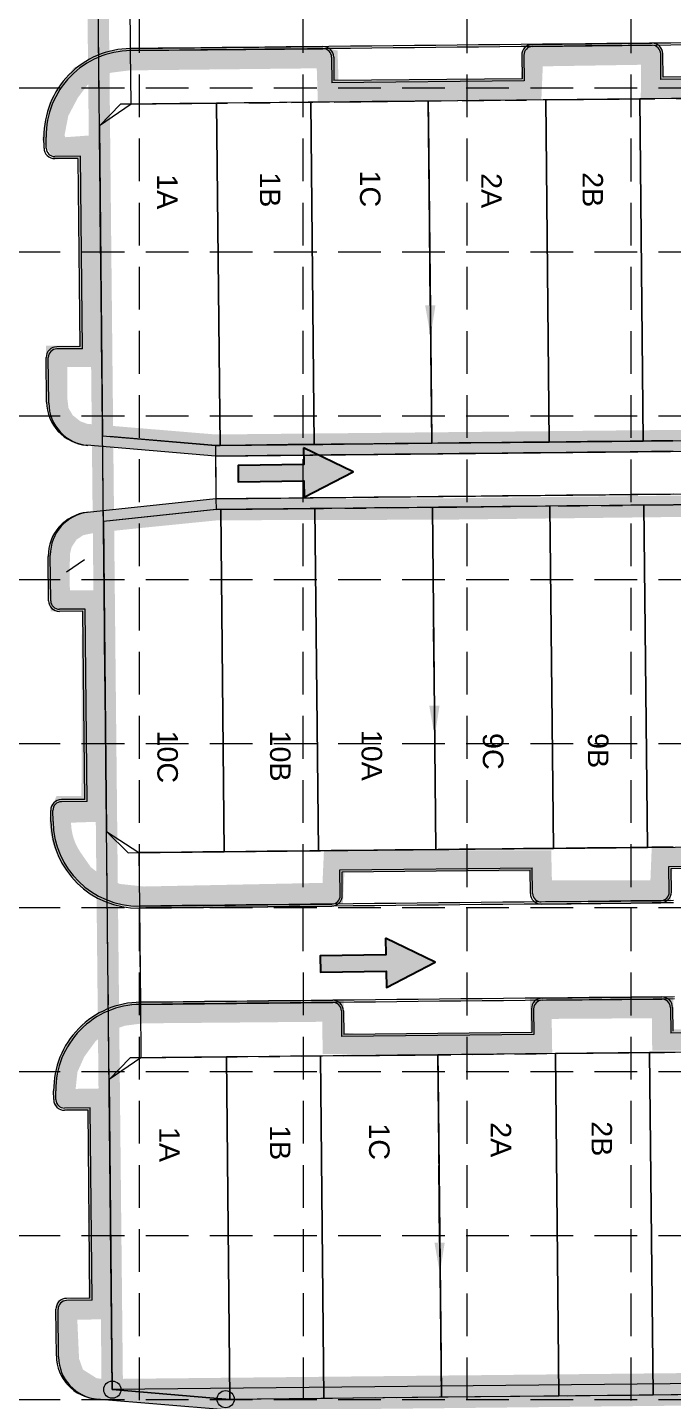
# Model space of a CAD drawing. Extents: x 2509062 to 2510599, y 7103311 to 7105769.
# Drawn here: x 2509344.5 to 2509495.5, y 7104884.7 to 7105205.8 of the extents above; entities that cross this region are included whole.
import ezdxf
from ezdxf.enums import TextEntityAlignment as Align

# ---------------------------------------------------------------- set-up
doc = ezdxf.new("R2010")
doc.units = 0
doc.header["$LTSCALE"] = 40
doc.header["$MEASUREMENT"] = 0
for name, pattern in [('DASHED', [0.75, 0.5, -0.25]), ('HIDDEN', [0.375, 0.25, -0.125]), ('PHANTOM2', [1.25, 0.625, -0.125, 0.125, -0.125, 0.125, -0.125])]:
    doc.linetypes.add(name, pattern=pattern)
for name, color, linetype in [('1 EROSION BLANKET', 84, 'Continuous'), ('C-FLOW-ARRW-2', 7, 'Continuous'), ('C-TOPO-TINN-ALLEY-EP', 1, 'Continuous'), ('C-TOPO-TINN-BACK', 4, 'Continuous'), ('C-TOPO-TINN-CONST', 5, 'Continuous'), ('C-TOPO-TINN-FACE', 2, 'Continuous'), ('C-TOPO-TINN-RTWY', 3, 'Continuous'), ('GRID', 254, 'DASHED'), ('XHO461B_ST$0$C-PHASE-BNDY', 14, 'Continuous'), ('XHO461C_PT$0$V-AREA', 6, 'Continuous'), ('XHO461C_PT$0$V-BNDY-N-P3', 3, 'PHANTOM2'), ('XHO461C_PT$0$V-DETL A-N', 6, 'Continuous'), ('XHO461C_PT$0$V-PROP-CORN-N', 2, 'Continuous'), ('XHO461C_PT$0$V-PROP-SUBD-IDEN-N-P3', 7, 'Continuous'), ('XHO461C_PT$0$V-PROP-SUBD-N-P3', 7, 'Continuous'), ('XHO461C_PT$0$V-RWAY-LINE-N-P3', 4, 'PHANTOM2'), ('XHO461C_PV$0$C-PHASE-BNDY', 3, 'Continuous'), ('XHO461C_PV$0$C-ROAD-BACK-EX', 12, 'Continuous'), ('XHO461C_PV$0$C-ROAD-BACK-N', 4, 'Continuous'), ('XHO461C_PV$0$C-ROAD-FACE-EX', 12, 'Continuous'), ('XHO461C_PV$0$C-ROAD-FACE-N', 2, 'Continuous'), ('XHO461PT$0$V-BNDY-N-P1', 3, 'Continuous'), ('XHO461ST$0$C-PHASE-BNDY', 3, 'Continuous')]:
    doc.layers.add(name, color=color, linetype=linetype)
doc.styles.get("Standard").update_dxf_attribs({"font": 'ARIAL.TTF'})

msp = doc.modelspace()

# ---------------------------------------------------------------- linework, layer by layer
for points in [[(2509409.1, 7105107.47), (2509409.16, 7105103.63), (2509393.8, 7105103.38), (2509393.86, 7105099.54), (2509409.22, 7105099.79), (2509409.28, 7105095.95), (2509420.7, 7105101.89), (2509409.1, 7105107.47)], [(2509428.33, 7104992.81), (2509428.39, 7104988.97), (2509413.04, 7104988.73), (2509413.1, 7104984.89), (2509428.45, 7104985.13), (2509428.52, 7104981.29), (2509439.94, 7104987.24), (2509428.33, 7104992.81)]]:
    msp.add_lwpolyline(points, close=True)
at = {"color": 254}
for points in [[(2509409.28, 7105095.95), (2509409.1, 7105107.47), (2509420.7, 7105101.89), (2509409.1, 7105107.47)], [(2509393.8, 7105103.38), (2509393.86, 7105099.54), (2509409.16, 7105103.63), (2509409.22, 7105099.79)], [(2509428.52, 7104981.29), (2509428.33, 7104992.81), (2509439.94, 7104987.24), (2509428.33, 7104992.81)], [(2509413.04, 7104988.73), (2509413.1, 7104984.89), (2509428.39, 7104988.97), (2509428.45, 7104985.13)]]:
    msp.add_solid(points, dxfattribs=at)
at = {"layer": '1 EROSION BLANKET', "linetype": 'Continuous', "const_width": 5}
for points in [[(2509745.7, 7105111.66), (2509388.48, 7105108.11), (2509357.99, 7105110.63), (2509355.62, 7105111.5), (2509353.2, 7105113.43), (2509351.7, 7105115.98), (2509351.33, 7105119.09), (2509351.33, 7105128.85), (2509359.1, 7105128.87), (2509359.1, 7105178.02), (2509352.06, 7105177.51), (2509350.55, 7105180.03), (2509351.68, 7105185.93), (2509354.2, 7105190.7), (2509356.96, 7105194.35), (2509363.25, 7105197.61), (2509368.28, 7105198.24), (2509413.09, 7105198.73), (2509414.64, 7105198.37), (2509414.89, 7105190.8), (2509424.83, 7105190.86), (2509461.4, 7105191.24), (2509462.36, 7105191.24), (2509462.66, 7105198.15), (2509462.8, 7105199.15), (2509489.33, 7105199.57), (2509490.62, 7105199), (2509490.55, 7105191.73), (2509540.19, 7105191.91)], [(2509352.17, 7105021.62), (2509352.98, 7105023.57), (2509359.67, 7105023.63)], [(2509721.36, 7104888.42), (2509391.2, 7104884.92), (2509359.93, 7104887.49), (2509355.43, 7104890.34), (2509354.11, 7104894.07), (2509353.66, 7104904.07), (2509353.87, 7104905.89), (2509355.42, 7104906.13), (2509360.84, 7104906.21), (2509361.29, 7104906.23), (2509361.13, 7104955.2), (2509355.1, 7104955.1), (2509353.37, 7104955.55), (2509353.19, 7104956.77), (2509353.77, 7104962.22), (2509355.65, 7104966.4), (2509358.72, 7104970.6), (2509362.52, 7104973.36), (2509366.74, 7104974.83), (2509371.4, 7104975.43), (2509416.01, 7104975.82), (2509416.01, 7104975.69), (2509416.06, 7104968.27), (2509417.58, 7104968.27), (2509424.22, 7104967.81), (2509464.77, 7104968.3), (2509464.64, 7104976.46), (2509493.12, 7104976.64), (2509493.18, 7104969.02), (2509541.77, 7104969.28)]]:
    msp.add_lwpolyline(points, dxfattribs=at)
msp.add_lwpolyline([(2509541.63, 7105011.89), (2509493, 7105011.72), (2509492.68, 7105003.88), (2509465.23, 7105003.83), (2509464.82, 7105004.86), (2509464.68, 7105007.78), (2509464.63, 7105010.89), (2509416.29, 7105010.97), (2509415.95, 7105003.32), (2509371.61, 7105002.42), (2509365.64, 7105003.06), (2509361.34, 7105004.73), (2509357.51, 7105007.7), (2509354.94, 7105011.39, -0.189847), (2509352.37, 7105022.27), (2509359.65, 7105022.52), (2509359.76, 7105071.65), (2509352.24, 7105071.73), (2509351.92, 7105074.88), (2509351.94, 7105082.95), (2509352.57, 7105085.39), (2509354.21, 7105087.83), (2509356.6, 7105089.42), (2509359.87, 7105090.1), (2509371.39, 7105091.3), (2509388.96, 7105093.05), (2509441.77, 7105093.19), (2509721.48, 7105096.42)], format="xyb", dxfattribs=at)
at = {"layer": 'C-FLOW-ARRW-2', "color": 7, "lineweight": 0}
for p, q in [((2509438.78, 7105140.78), (2509438.59, 7105158.77)), ((2509439.74, 7105047.19), (2509439.55, 7105065.18)), ((2509440.95, 7104921.68), (2509440.76, 7104939.67))]:
    msp.add_line(p, q, dxfattribs=at)
for points in [[(2509439.98, 7105140.79), (2509438.85, 7105133.58), (2509437.58, 7105140.77)], [(2509440.94, 7105047.2), (2509439.81, 7105039.99), (2509438.54, 7105047.18)], [(2509442.15, 7104921.69), (2509441.02, 7104914.48), (2509439.75, 7104921.66)]]:
    msp.add_solid(points, dxfattribs=at)
at = {"layer": 'C-TOPO-TINN-ALLEY-EP', "color": 7, "lineweight": 0}
for p, q in [((2509405.57, 7105105.73, 718.69), (2509400.57, 7105105.67, 718.72)), ((2509410.57, 7105105.78, 718.66), (2509405.57, 7105105.73, 718.69)), ((2509415.57, 7105105.83, 718.62), (2509410.57, 7105105.78, 718.66)), ((2509420.57, 7105105.88, 718.59), (2509415.57, 7105105.83, 718.62)), ((2509425.57, 7105105.93, 718.55), (2509420.57, 7105105.88, 718.59)), ((2509430.57, 7105105.98, 718.52), (2509425.57, 7105105.93, 718.55)), ((2509435.57, 7105106.03, 718.48), (2509430.57, 7105105.98, 718.52)), ((2509440.57, 7105106.08, 718.45), (2509435.57, 7105106.03, 718.48)), ((2509445.57, 7105106.14, 718.42), (2509440.57, 7105106.08, 718.45)), ((2509450.57, 7105106.19, 718.38), (2509445.57, 7105106.14, 718.42)), ((2509455.57, 7105106.24, 718.35), (2509450.57, 7105106.19, 718.38)), ((2509460.57, 7105106.29, 718.31), (2509455.57, 7105106.24, 718.35)), ((2509465.57, 7105106.34, 718.28), (2509460.57, 7105106.29, 718.31)), ((2509470.57, 7105106.39, 718.25), (2509465.57, 7105106.34, 718.28)), ((2509475.57, 7105106.44, 718.21), (2509470.57, 7105106.39, 718.25)), ((2509480.57, 7105106.49, 718.18), (2509475.57, 7105106.44, 718.21)), ((2509485.57, 7105106.54, 718.14), (2509480.57, 7105106.49, 718.18)), ((2509490.57, 7105106.6, 718.11), (2509485.57, 7105106.54, 718.14)), ((2509495.57, 7105106.65, 718.07), (2509490.57, 7105106.6, 718.11)), ((2509390.58, 7105105.57, 718.79), (2509388.52, 7105105.55, 718.79)), ((2509395.57, 7105105.62, 718.76), (2509390.58, 7105105.57, 718.79)), ((2509400.57, 7105105.67, 718.72), (2509395.57, 7105105.62, 718.76)), ((2509440.67, 7105096.08, 718.45), (2509435.68, 7105096.03, 718.48)), ((2509445.67, 7105096.14, 718.42), (2509440.67, 7105096.08, 718.45)), ((2509450.67, 7105096.19, 718.38), (2509445.67, 7105096.14, 718.42)), ((2509455.67, 7105096.24, 718.35), (2509450.67, 7105096.19, 718.38)), ((2509460.67, 7105096.29, 718.31), (2509455.67, 7105096.24, 718.35)), ((2509465.67, 7105096.34, 718.28), (2509460.67, 7105096.29, 718.31)), ((2509470.67, 7105096.39, 718.25), (2509465.67, 7105096.34, 718.28)), ((2509475.67, 7105096.44, 718.21), (2509470.67, 7105096.39, 718.25)), ((2509480.67, 7105096.49, 718.18), (2509475.67, 7105096.44, 718.21)), ((2509485.67, 7105096.55, 718.14), (2509480.67, 7105096.49, 718.18)), ((2509490.67, 7105096.6, 718.11), (2509485.67, 7105096.55, 718.14)), ((2509495.67, 7105096.65, 718.07), (2509490.67, 7105096.6, 718.11)), ((2509390.68, 7105095.57, 718.79), (2509388.62, 7105095.55, 718.79)), ((2509395.68, 7105095.62, 718.76), (2509390.68, 7105095.57, 718.79)), ((2509400.68, 7105095.67, 718.72), (2509395.68, 7105095.62, 718.76)), ((2509405.68, 7105095.73, 718.69), (2509400.68, 7105095.67, 718.72)), ((2509410.68, 7105095.78, 718.66), (2509405.68, 7105095.73, 718.69)), ((2509415.68, 7105095.83, 718.62), (2509410.68, 7105095.78, 718.66)), ((2509420.68, 7105095.88, 718.59), (2509415.68, 7105095.83, 718.62)), ((2509425.68, 7105095.93, 718.55), (2509420.68, 7105095.88, 718.59)), ((2509430.68, 7105095.98, 718.52), (2509425.68, 7105095.93, 718.55)), ((2509435.68, 7105096.03, 718.48), (2509430.68, 7105095.98, 718.52))]:
    msp.add_line(p, q, dxfattribs=at)
at = {"layer": 'C-TOPO-TINN-BACK', "color": 7, "lineweight": 0}
for p, q in [((2509370.07, 7105200.36, 718.73), (2509368.66, 7105200.35, 718.74)), ((2509375.07, 7105200.42, 718.71), (2509370.07, 7105200.36, 718.73)), ((2509380.07, 7105200.47, 718.68), (2509375.07, 7105200.42, 718.71)), ((2509385.07, 7105200.52, 718.66), (2509380.07, 7105200.47, 718.68)), ((2509390.07, 7105200.57, 718.63), (2509385.07, 7105200.52, 718.66)), ((2509395.07, 7105200.62, 718.61), (2509390.07, 7105200.57, 718.63)), ((2509400.07, 7105200.67, 718.58), (2509395.07, 7105200.62, 718.61)), ((2509405.07, 7105200.72, 718.56), (2509400.07, 7105200.67, 718.58)), ((2509410.07, 7105200.77, 718.53), (2509405.07, 7105200.72, 718.56)), ((2509415.07, 7105200.82, 718.51), (2509410.07, 7105200.77, 718.53)), ((2509420.07, 7105200.88, 718.48), (2509415.07, 7105200.82, 718.51)), ((2509425.07, 7105200.93, 718.46), (2509420.07, 7105200.88, 718.48)), ((2509430.07, 7105200.98, 718.43), (2509425.07, 7105200.93, 718.46)), ((2509435.07, 7105201.03, 718.41), (2509430.07, 7105200.98, 718.43)), ((2509440.07, 7105201.08, 718.38), (2509435.07, 7105201.03, 718.41)), ((2509445.07, 7105201.13, 718.36), (2509440.07, 7105201.08, 718.38)), ((2509450.07, 7105201.18, 718.33), (2509445.07, 7105201.13, 718.36)), ((2509455.07, 7105201.23, 718.31), (2509450.07, 7105201.18, 718.33)), ((2509460.07, 7105201.29, 718.28), (2509455.07, 7105201.23, 718.31)), ((2509465.07, 7105201.34, 718.26), (2509460.07, 7105201.29, 718.28)), ((2509470.07, 7105201.39, 718.23), (2509465.07, 7105201.34, 718.26)), ((2509475.07, 7105201.44, 718.21), (2509470.07, 7105201.39, 718.23)), ((2509480.07, 7105201.49, 718.18), (2509475.07, 7105201.44, 718.21)), ((2509485.07, 7105201.54, 718.16), (2509480.07, 7105201.49, 718.18)), ((2509490.07, 7105201.59, 718.13), (2509485.07, 7105201.54, 718.16)), ((2509495.07, 7105201.64, 718.11), (2509490.07, 7105201.59, 718.13)), ((2509500.07, 7105201.69, 718.08), (2509495.07, 7105201.64, 718.11)), ((2509405.57, 7105105.73, 718.19), (2509400.57, 7105105.67, 718.22)), ((2509410.57, 7105105.78, 718.16), (2509405.57, 7105105.73, 718.19)), ((2509415.57, 7105105.83, 718.12), (2509410.57, 7105105.78, 718.16)), ((2509420.57, 7105105.88, 718.09), (2509415.57, 7105105.83, 718.12)), ((2509425.57, 7105105.93, 718.05), (2509420.57, 7105105.88, 718.09)), ((2509430.57, 7105105.98, 718.02), (2509425.57, 7105105.93, 718.05)), ((2509435.57, 7105106.03, 717.98), (2509430.57, 7105105.98, 718.02)), ((2509440.57, 7105106.08, 717.95), (2509435.57, 7105106.03, 717.98)), ((2509445.57, 7105106.14, 717.92), (2509440.57, 7105106.08, 717.95)), ((2509450.57, 7105106.19, 717.88), (2509445.57, 7105106.14, 717.92)), ((2509455.57, 7105106.24, 717.85), (2509450.57, 7105106.19, 717.88)), ((2509460.57, 7105106.29, 717.81), (2509455.57, 7105106.24, 717.85)), ((2509465.57, 7105106.34, 717.78), (2509460.57, 7105106.29, 717.81)), ((2509470.57, 7105106.39, 717.75), (2509465.57, 7105106.34, 717.78)), ((2509475.57, 7105106.44, 717.71), (2509470.57, 7105106.39, 717.75)), ((2509480.57, 7105106.49, 717.68), (2509475.57, 7105106.44, 717.71)), ((2509485.57, 7105106.54, 717.64), (2509480.57, 7105106.49, 717.68)), ((2509490.57, 7105106.6, 717.61), (2509485.57, 7105106.54, 717.64)), ((2509495.57, 7105106.65, 717.57), (2509490.57, 7105106.6, 717.61)), ((2509390.58, 7105105.57, 718.29), (2509388.52, 7105105.55, 718.29)), ((2509395.57, 7105105.62, 718.26), (2509390.58, 7105105.57, 718.29)), ((2509400.57, 7105105.67, 718.22), (2509395.57, 7105105.62, 718.26)), ((2509440.67, 7105096.08, 717.95), (2509435.68, 7105096.03, 717.98)), ((2509445.67, 7105096.14, 717.92), (2509440.67, 7105096.08, 717.95)), ((2509450.67, 7105096.19, 717.88), (2509445.67, 7105096.14, 717.92)), ((2509455.67, 7105096.24, 717.85), (2509450.67, 7105096.19, 717.88)), ((2509460.67, 7105096.29, 717.81), (2509455.67, 7105096.24, 717.85)), ((2509465.67, 7105096.34, 717.78), (2509460.67, 7105096.29, 717.81)), ((2509470.67, 7105096.39, 717.75), (2509465.67, 7105096.34, 717.78)), ((2509475.67, 7105096.44, 717.71), (2509470.67, 7105096.39, 717.75)), ((2509480.67, 7105096.49, 717.68), (2509475.67, 7105096.44, 717.71)), ((2509485.67, 7105096.55, 717.64), (2509480.67, 7105096.49, 717.68)), ((2509490.67, 7105096.6, 717.61), (2509485.67, 7105096.55, 717.64)), ((2509495.67, 7105096.65, 717.57), (2509490.67, 7105096.6, 717.61)), ((2509390.68, 7105095.57, 718.29), (2509388.62, 7105095.55, 718.29)), ((2509395.68, 7105095.62, 718.26), (2509390.68, 7105095.57, 718.29)), ((2509400.68, 7105095.67, 718.22), (2509395.68, 7105095.62, 718.26)), ((2509405.68, 7105095.73, 718.19), (2509400.68, 7105095.67, 718.22)), ((2509410.68, 7105095.78, 718.16), (2509405.68, 7105095.73, 718.19)), ((2509415.68, 7105095.83, 718.12), (2509410.68, 7105095.78, 718.16)), ((2509420.68, 7105095.88, 718.09), (2509415.68, 7105095.83, 718.12)), ((2509425.68, 7105095.93, 718.05), (2509420.68, 7105095.88, 718.09)), ((2509430.68, 7105095.98, 718.02), (2509425.68, 7105095.93, 718.05)), ((2509435.68, 7105096.03, 717.98), (2509430.68, 7105095.98, 718.02)), ((2509375.71, 7105000.41, 717.58), (2509370.71, 7105000.36, 717.61)), ((2509370.71, 7105000.36, 717.61), (2509370.71, 7105000.36, 717.61)), ((2509380.71, 7105000.46, 717.56), (2509375.71, 7105000.41, 717.58)), ((2509385.71, 7105000.51, 717.53), (2509380.71, 7105000.46, 717.56)), ((2509390.71, 7105000.56, 717.5), (2509385.71, 7105000.51, 717.53)), ((2509395.71, 7105000.62, 717.47), (2509390.71, 7105000.56, 717.5)), ((2509400.71, 7105000.67, 717.45), (2509395.71, 7105000.62, 717.47)), ((2509405.71, 7105000.72, 717.42), (2509400.71, 7105000.67, 717.45)), ((2509410.71, 7105000.77, 717.39), (2509405.71, 7105000.72, 717.42)), ((2509415.71, 7105000.82, 717.37), (2509410.71, 7105000.77, 717.39)), ((2509420.71, 7105000.87, 717.34), (2509415.71, 7105000.82, 717.37)), ((2509425.71, 7105000.92, 717.31), (2509420.71, 7105000.87, 717.34)), ((2509430.71, 7105000.97, 717.29), (2509425.71, 7105000.92, 717.31)), ((2509435.71, 7105001.03, 717.26), (2509430.71, 7105000.97, 717.29)), ((2509440.71, 7105001.08, 717.23), (2509435.71, 7105001.03, 717.26)), ((2509445.71, 7105001.13, 717.2), (2509440.71, 7105001.08, 717.23)), ((2509450.71, 7105001.18, 717.18), (2509445.71, 7105001.13, 717.2)), ((2509455.71, 7105001.23, 717.15), (2509450.71, 7105001.18, 717.18)), ((2509460.71, 7105001.28, 717.12), (2509455.71, 7105001.23, 717.15)), ((2509465.71, 7105001.33, 717.1), (2509460.71, 7105001.28, 717.12)), ((2509470.71, 7105001.38, 717.07), (2509465.71, 7105001.33, 717.1)), ((2509475.71, 7105001.43, 717.04), (2509470.71, 7105001.38, 717.07)), ((2509480.71, 7105001.49, 717.01), (2509475.71, 7105001.43, 717.04)), ((2509485.71, 7105001.54, 716.99), (2509480.71, 7105001.49, 717.01)), ((2509490.71, 7105001.59, 716.96), (2509485.71, 7105001.54, 716.99)), ((2509495.71, 7105001.64, 716.93), (2509490.71, 7105001.59, 716.96)), ((2509375.95, 7104977.41, 717.58), (2509370.95, 7104977.36, 717.61)), ((2509370.95, 7104977.36, 717.61), (2509370.95, 7104977.36, 717.61)), ((2509380.95, 7104977.46, 717.56), (2509375.95, 7104977.41, 717.58)), ((2509385.95, 7104977.51, 717.53), (2509380.95, 7104977.46, 717.56)), ((2509390.95, 7104977.57, 717.5), (2509385.95, 7104977.51, 717.53)), ((2509395.95, 7104977.62, 717.47), (2509390.95, 7104977.57, 717.5)), ((2509400.95, 7104977.67, 717.45), (2509395.95, 7104977.62, 717.47)), ((2509405.95, 7104977.72, 717.42), (2509400.95, 7104977.67, 717.45)), ((2509410.95, 7104977.77, 717.39), (2509405.95, 7104977.72, 717.42)), ((2509415.94, 7104977.82, 717.37), (2509410.95, 7104977.77, 717.39)), ((2509420.94, 7104977.87, 717.34), (2509415.94, 7104977.82, 717.37)), ((2509425.94, 7104977.92, 717.31), (2509420.94, 7104977.87, 717.34)), ((2509430.94, 7104977.98, 717.29), (2509425.94, 7104977.92, 717.31)), ((2509435.94, 7104978.03, 717.26), (2509430.94, 7104977.98, 717.29)), ((2509440.94, 7104978.08, 717.23), (2509435.94, 7104978.03, 717.26)), ((2509445.94, 7104978.13, 717.2), (2509440.94, 7104978.08, 717.23)), ((2509450.94, 7104978.18, 717.18), (2509445.94, 7104978.13, 717.2)), ((2509455.94, 7104978.23, 717.15), (2509450.94, 7104978.18, 717.18)), ((2509460.94, 7104978.28, 717.12), (2509455.94, 7104978.23, 717.15)), ((2509465.94, 7104978.33, 717.1), (2509460.94, 7104978.28, 717.12)), ((2509470.94, 7104978.39, 717.07), (2509465.94, 7104978.33, 717.1)), ((2509475.94, 7104978.44, 717.04), (2509470.94, 7104978.39, 717.07)), ((2509480.94, 7104978.49, 717.01), (2509475.94, 7104978.44, 717.04)), ((2509485.94, 7104978.54, 716.99), (2509480.94, 7104978.49, 717.01)), ((2509490.94, 7104978.59, 716.96), (2509485.94, 7104978.54, 716.99)), ((2509495.94, 7104978.64, 716.93), (2509490.94, 7104978.59, 716.96))]:
    msp.add_line(p, q, dxfattribs=at)
at = {"layer": 'C-TOPO-TINN-CONST', "color": 7, "lineweight": 0}
for p, q in [((2509438.29, 7105188.56, 718.64), (2509438.34, 7105183.56, 719.2)), ((2509438.34, 7105183.56, 719.2), (2509439.02, 7105117.57, 718.6)), ((2509439.02, 7105117.57, 718.6), (2509439.11, 7105108.57, 718.51)), ((2509439.26, 7105093.57, 718.51), (2509439.35, 7105084.57, 718.6)), ((2509439.35, 7105084.57, 718.6), (2509440.03, 7105018.57, 717.9)), ((2509440.03, 7105018.57, 717.9), (2509440.08, 7105013.57, 717.48)), ((2509440.57, 7104965.57, 717.48), (2509440.62, 7104960.57, 718.1)), ((2509363.63, 7104959.79, 717.9), (2509364.37, 7104887.29, 717.53)), ((2509440.62, 7104960.57, 718.1), (2509441.3, 7104894.58, 717.5)), ((2509441.3, 7104894.58, 717.5), (2509441.39, 7104885.58, 717.36)), ((2509364.37, 7104887.29, 717.53), (2509391.89, 7104885.07, 717.72)), ((2509391.89, 7104885.07, 717.72), (2509413.89, 7104885.3, 717.56)), ((2509413.89, 7104885.3, 717.56), (2509441.39, 7104885.58, 717.36)), ((2509441.39, 7104885.58, 717.36), (2509468.89, 7104885.86, 717.16)), ((2509468.89, 7104885.86, 717.16), (2509490.89, 7104886.08, 717)), ((2509490.89, 7104886.08, 717), (2509518.39, 7104886.37, 716.8))]:
    msp.add_line(p, q, dxfattribs=at)
at = {"layer": 'C-TOPO-TINN-FACE', "color": 7, "lineweight": 0}
for p, q in [((2509485.06, 7105202.04, 717.66), (2509480.06, 7105201.99, 717.68)), ((2509490.06, 7105202.09, 717.63), (2509485.06, 7105202.04, 717.66)), ((2509495.06, 7105202.14, 717.61), (2509490.06, 7105202.09, 717.63)), ((2509500.06, 7105202.19, 717.58), (2509495.06, 7105202.14, 717.61)), ((2509370.07, 7105200.86, 718.23), (2509368.66, 7105200.85, 718.24)), ((2509375.07, 7105200.92, 718.21), (2509370.07, 7105200.86, 718.23)), ((2509380.07, 7105200.97, 718.18), (2509375.07, 7105200.92, 718.21)), ((2509385.07, 7105201.02, 718.16), (2509380.07, 7105200.97, 718.18)), ((2509390.07, 7105201.07, 718.13), (2509385.07, 7105201.02, 718.16)), ((2509395.07, 7105201.12, 718.11), (2509390.07, 7105201.07, 718.13)), ((2509400.07, 7105201.17, 718.08), (2509395.07, 7105201.12, 718.11)), ((2509405.07, 7105201.22, 718.06), (2509400.07, 7105201.17, 718.08)), ((2509410.07, 7105201.27, 718.03), (2509405.07, 7105201.22, 718.06)), ((2509415.07, 7105201.32, 718.01), (2509410.07, 7105201.27, 718.03)), ((2509420.07, 7105201.38, 717.98), (2509415.07, 7105201.32, 718.01)), ((2509425.07, 7105201.43, 717.96), (2509420.07, 7105201.38, 717.98)), ((2509430.07, 7105201.48, 717.93), (2509425.07, 7105201.43, 717.96)), ((2509435.07, 7105201.53, 717.91), (2509430.07, 7105201.48, 717.93)), ((2509440.06, 7105201.58, 717.88), (2509435.07, 7105201.53, 717.91)), ((2509445.06, 7105201.63, 717.86), (2509440.06, 7105201.58, 717.88)), ((2509450.06, 7105201.68, 717.83), (2509445.06, 7105201.63, 717.86)), ((2509455.06, 7105201.73, 717.81), (2509450.06, 7105201.68, 717.83)), ((2509460.06, 7105201.79, 717.78), (2509455.06, 7105201.73, 717.81)), ((2509465.06, 7105201.84, 717.76), (2509460.06, 7105201.79, 717.78)), ((2509470.06, 7105201.89, 717.73), (2509465.06, 7105201.84, 717.76)), ((2509475.06, 7105201.94, 717.71), (2509470.06, 7105201.89, 717.73)), ((2509480.06, 7105201.99, 717.68), (2509475.06, 7105201.94, 717.71)), ((2509375.72, 7104999.91, 717.08), (2509370.72, 7104999.86, 717.11)), ((2509370.72, 7104999.86, 717.11), (2509370.72, 7104999.86, 717.11)), ((2509380.72, 7104999.96, 717.06), (2509375.72, 7104999.91, 717.08)), ((2509385.72, 7105000.01, 717.03), (2509380.72, 7104999.96, 717.06)), ((2509390.72, 7105000.06, 717), (2509385.72, 7105000.01, 717.03)), ((2509395.72, 7105000.12, 716.97), (2509390.72, 7105000.06, 717)), ((2509400.72, 7105000.17, 716.95), (2509395.72, 7105000.12, 716.97)), ((2509405.72, 7105000.22, 716.92), (2509400.72, 7105000.17, 716.95)), ((2509410.71, 7105000.27, 716.89), (2509405.72, 7105000.22, 716.92)), ((2509415.71, 7105000.32, 716.87), (2509410.71, 7105000.27, 716.89)), ((2509420.71, 7105000.37, 716.84), (2509415.71, 7105000.32, 716.87)), ((2509425.71, 7105000.42, 716.81), (2509420.71, 7105000.37, 716.84)), ((2509430.71, 7105000.47, 716.79), (2509425.71, 7105000.42, 716.81)), ((2509435.71, 7105000.53, 716.76), (2509430.71, 7105000.47, 716.79)), ((2509440.71, 7105000.58, 716.73), (2509435.71, 7105000.53, 716.76)), ((2509445.71, 7105000.63, 716.7), (2509440.71, 7105000.58, 716.73)), ((2509450.71, 7105000.68, 716.68), (2509445.71, 7105000.63, 716.7)), ((2509455.71, 7105000.73, 716.65), (2509450.71, 7105000.68, 716.68)), ((2509460.71, 7105000.78, 716.62), (2509455.71, 7105000.73, 716.65)), ((2509465.71, 7105000.83, 716.6), (2509460.71, 7105000.78, 716.62)), ((2509470.71, 7105000.88, 716.57), (2509465.71, 7105000.83, 716.6)), ((2509475.71, 7105000.94, 716.54), (2509470.71, 7105000.88, 716.57)), ((2509480.71, 7105000.99, 716.51), (2509475.71, 7105000.94, 716.54)), ((2509485.71, 7105001.04, 716.49), (2509480.71, 7105000.99, 716.51)), ((2509490.71, 7105001.09, 716.46), (2509485.71, 7105001.04, 716.49)), ((2509495.71, 7105001.14, 716.43), (2509490.71, 7105001.09, 716.46)), ((2509375.94, 7104977.91, 717.08), (2509370.94, 7104977.86, 717.11)), ((2509370.94, 7104977.86, 717.11), (2509370.94, 7104977.86, 717.11)), ((2509380.94, 7104977.96, 717.06), (2509375.94, 7104977.91, 717.08)), ((2509385.94, 7104978.01, 717.03), (2509380.94, 7104977.96, 717.06)), ((2509390.94, 7104978.07, 717), (2509385.94, 7104978.01, 717.03)), ((2509395.94, 7104978.12, 716.97), (2509390.94, 7104978.07, 717)), ((2509400.94, 7104978.17, 716.95), (2509395.94, 7104978.12, 716.97)), ((2509405.94, 7104978.22, 716.92), (2509400.94, 7104978.17, 716.95)), ((2509410.94, 7104978.27, 716.89), (2509405.94, 7104978.22, 716.92)), ((2509415.94, 7104978.32, 716.87), (2509410.94, 7104978.27, 716.89)), ((2509420.94, 7104978.37, 716.84), (2509415.94, 7104978.32, 716.87)), ((2509425.94, 7104978.42, 716.81), (2509420.94, 7104978.37, 716.84)), ((2509430.94, 7104978.48, 716.79), (2509425.94, 7104978.42, 716.81)), ((2509435.94, 7104978.53, 716.76), (2509430.94, 7104978.48, 716.79)), ((2509440.94, 7104978.58, 716.73), (2509435.94, 7104978.53, 716.76)), ((2509445.94, 7104978.63, 716.7), (2509440.94, 7104978.58, 716.73)), ((2509450.94, 7104978.68, 716.68), (2509445.94, 7104978.63, 716.7)), ((2509455.94, 7104978.73, 716.65), (2509450.94, 7104978.68, 716.68)), ((2509460.94, 7104978.78, 716.62), (2509455.94, 7104978.73, 716.65)), ((2509465.94, 7104978.83, 716.6), (2509460.94, 7104978.78, 716.62)), ((2509470.94, 7104978.88, 716.57), (2509465.94, 7104978.83, 716.6)), ((2509475.94, 7104978.94, 716.54), (2509470.94, 7104978.88, 716.57)), ((2509480.94, 7104978.99, 716.51), (2509475.94, 7104978.94, 716.54)), ((2509485.94, 7104979.04, 716.49), (2509480.94, 7104978.99, 716.51)), ((2509490.94, 7104979.09, 716.46), (2509485.94, 7104979.04, 716.49)), ((2509495.94, 7104979.14, 716.43), (2509490.94, 7104979.09, 716.46))]:
    msp.add_line(p, q, dxfattribs=at)
at = {"layer": 'C-TOPO-TINN-RTWY', "color": 7, "lineweight": 0}
for p, q in [((2509368.66, 7105200.85, 718.24), (2509368.55, 7105211.85, 718.66)), ((2509368.66, 7105200.35, 718.74), (2509368.66, 7105200.85, 718.24)), ((2509368.79, 7105187.85, 719), (2509368.66, 7105200.35, 718.74)), ((2509500.19, 7105189.2, 718.34), (2509495.2, 7105189.14, 718.37)), ((2509368.79, 7105187.85, 719), (2509361.34, 7105182.77, 719.01)), ((2509370.2, 7105187.86, 718.99), (2509368.79, 7105187.85, 719)), ((2509375.2, 7105187.92, 718.97), (2509370.2, 7105187.86, 718.99)), ((2509380.2, 7105187.97, 718.94), (2509375.2, 7105187.92, 718.97)), ((2509385.2, 7105188.02, 718.92), (2509380.2, 7105187.97, 718.94)), ((2509390.2, 7105188.07, 718.89), (2509385.2, 7105188.02, 718.92)), ((2509395.2, 7105188.12, 718.87), (2509390.2, 7105188.07, 718.89)), ((2509400.2, 7105188.17, 718.84), (2509395.2, 7105188.12, 718.87)), ((2509405.2, 7105188.22, 718.82), (2509400.2, 7105188.17, 718.84)), ((2509410.2, 7105188.27, 718.79), (2509405.2, 7105188.22, 718.82)), ((2509415.2, 7105188.33, 718.77), (2509410.2, 7105188.27, 718.79)), ((2509420.2, 7105188.38, 718.74), (2509415.2, 7105188.33, 718.77)), ((2509425.2, 7105188.43, 718.72), (2509420.2, 7105188.38, 718.74)), ((2509430.2, 7105188.48, 718.69), (2509425.2, 7105188.43, 718.72)), ((2509435.2, 7105188.53, 718.67), (2509430.2, 7105188.48, 718.69)), ((2509440.2, 7105188.58, 718.64), (2509435.2, 7105188.53, 718.67)), ((2509445.2, 7105188.63, 718.62), (2509440.2, 7105188.58, 718.64)), ((2509450.2, 7105188.68, 718.59), (2509445.2, 7105188.63, 718.62)), ((2509455.2, 7105188.73, 718.57), (2509450.2, 7105188.68, 718.59)), ((2509460.2, 7105188.79, 718.54), (2509455.2, 7105188.73, 718.57)), ((2509465.2, 7105188.84, 718.52), (2509460.2, 7105188.79, 718.54)), ((2509470.2, 7105188.89, 718.49), (2509465.2, 7105188.84, 718.52)), ((2509475.2, 7105188.94, 718.47), (2509470.2, 7105188.89, 718.49)), ((2509480.2, 7105188.99, 718.44), (2509475.2, 7105188.94, 718.47)), ((2509485.2, 7105189.04, 718.42), (2509480.2, 7105188.99, 718.44)), ((2509490.2, 7105189.09, 718.39), (2509485.2, 7105189.04, 718.42)), ((2509495.2, 7105189.14, 718.37), (2509490.2, 7105189.09, 718.39)), ((2509361.34, 7105182.77, 719.01), (2509362.09, 7105110.28, 718.6)), ((2509362.09, 7105110.28, 718.6), (2509388.49, 7105108.05, 718.85)), ((2509475.55, 7105108.94, 718.26), (2509470.55, 7105108.89, 718.3)), ((2509480.54, 7105108.99, 718.23), (2509475.55, 7105108.94, 718.26)), ((2509485.54, 7105109.04, 718.2), (2509480.54, 7105108.99, 718.23)), ((2509490.54, 7105109.1, 718.16), (2509485.54, 7105109.04, 718.2)), ((2509495.54, 7105109.15, 718.13), (2509490.54, 7105109.1, 718.16)), ((2509390.55, 7105108.07, 718.85), (2509388.49, 7105108.05, 718.85)), ((2509388.49, 7105108.05, 718.85), (2509388.52, 7105105.55, 718.29)), ((2509395.55, 7105108.12, 718.81), (2509390.55, 7105108.07, 718.85)), ((2509400.55, 7105108.17, 718.78), (2509395.55, 7105108.12, 718.81)), ((2509405.55, 7105108.23, 718.74), (2509400.55, 7105108.17, 718.78)), ((2509410.55, 7105108.28, 718.71), (2509405.55, 7105108.23, 718.74)), ((2509415.55, 7105108.33, 718.67), (2509410.55, 7105108.28, 718.71)), ((2509420.55, 7105108.38, 718.64), (2509415.55, 7105108.33, 718.67)), ((2509425.55, 7105108.43, 718.61), (2509420.55, 7105108.38, 718.64)), ((2509430.55, 7105108.48, 718.57), (2509425.55, 7105108.43, 718.61)), ((2509435.55, 7105108.53, 718.54), (2509430.55, 7105108.48, 718.57)), ((2509440.55, 7105108.58, 718.5), (2509435.55, 7105108.53, 718.54)), ((2509445.55, 7105108.63, 718.47), (2509440.55, 7105108.58, 718.5)), ((2509450.55, 7105108.69, 718.44), (2509445.55, 7105108.63, 718.47)), ((2509455.55, 7105108.74, 718.4), (2509450.55, 7105108.69, 718.44)), ((2509460.55, 7105108.79, 718.37), (2509455.55, 7105108.74, 718.4)), ((2509465.55, 7105108.84, 718.33), (2509460.55, 7105108.79, 718.37)), ((2509470.55, 7105108.89, 718.3), (2509465.55, 7105108.84, 718.33)), ((2509388.52, 7105105.55, 718.29), (2509388.57, 7105100.55, 718.38)), ((2509388.57, 7105100.55, 718.38), (2509388.62, 7105095.55, 718.29)), ((2509388.65, 7105093.05, 718.85), (2509362.29, 7105090.28, 718.55)), ((2509388.62, 7105095.55, 718.29), (2509388.65, 7105093.05, 718.85)), ((2509390.7, 7105093.07, 718.85), (2509388.65, 7105093.05, 718.85)), ((2509395.7, 7105093.12, 718.81), (2509390.7, 7105093.07, 718.85)), ((2509400.7, 7105093.18, 718.78), (2509395.7, 7105093.12, 718.81)), ((2509405.7, 7105093.23, 718.74), (2509400.7, 7105093.18, 718.78)), ((2509410.7, 7105093.28, 718.71), (2509405.7, 7105093.23, 718.74)), ((2509415.7, 7105093.33, 718.67), (2509410.7, 7105093.28, 718.71)), ((2509420.7, 7105093.38, 718.64), (2509415.7, 7105093.33, 718.67)), ((2509425.7, 7105093.43, 718.61), (2509420.7, 7105093.38, 718.64)), ((2509430.7, 7105093.48, 718.57), (2509425.7, 7105093.43, 718.61)), ((2509435.7, 7105093.53, 718.54), (2509430.7, 7105093.48, 718.57)), ((2509440.7, 7105093.58, 718.5), (2509435.7, 7105093.53, 718.54)), ((2509445.7, 7105093.64, 718.47), (2509440.7, 7105093.58, 718.5)), ((2509450.7, 7105093.69, 718.44), (2509445.7, 7105093.64, 718.47)), ((2509455.7, 7105093.74, 718.4), (2509450.7, 7105093.69, 718.44)), ((2509460.7, 7105093.79, 718.37), (2509455.7, 7105093.74, 718.4)), ((2509465.7, 7105093.84, 718.33), (2509460.7, 7105093.79, 718.37)), ((2509470.7, 7105093.89, 718.3), (2509465.7, 7105093.84, 718.33)), ((2509475.7, 7105093.94, 718.26), (2509470.7, 7105093.89, 718.3)), ((2509480.7, 7105093.99, 718.23), (2509475.7, 7105093.94, 718.26)), ((2509485.7, 7105094.05, 718.2), (2509480.7, 7105093.99, 718.23)), ((2509490.7, 7105094.1, 718.16), (2509485.7, 7105094.05, 718.2)), ((2509495.7, 7105094.15, 718.13), (2509490.7, 7105094.1, 718.16)), ((2509362.29, 7105090.28, 718.5), (2509363.03, 7105017.78, 718.19)), ((2509363.03, 7105017.78, 718.19), (2509370.58, 7105012.86, 717.87)), ((2509375.58, 7105012.91, 717.84), (2509370.58, 7105012.86, 717.87)), ((2509370.58, 7105012.86, 717.87), (2509370.71, 7105000.36, 717.61)), ((2509370.58, 7105012.86, 717.87), (2509370.58, 7105012.86, 717.87)), ((2509380.58, 7105012.96, 717.82), (2509375.58, 7105012.91, 717.84)), ((2509385.58, 7105013.01, 717.79), (2509380.58, 7105012.96, 717.82)), ((2509390.58, 7105013.06, 717.76), (2509385.58, 7105013.01, 717.79)), ((2509395.58, 7105013.12, 717.73), (2509390.58, 7105013.06, 717.76)), ((2509400.58, 7105013.17, 717.71), (2509395.58, 7105013.12, 717.73)), ((2509405.58, 7105013.22, 717.68), (2509400.58, 7105013.17, 717.71)), ((2509410.58, 7105013.27, 717.65), (2509405.58, 7105013.22, 717.68)), ((2509415.58, 7105013.32, 717.63), (2509410.58, 7105013.27, 717.65)), ((2509420.58, 7105013.37, 717.6), (2509415.58, 7105013.32, 717.63)), ((2509425.58, 7105013.42, 717.57), (2509420.58, 7105013.37, 717.6)), ((2509430.58, 7105013.47, 717.55), (2509425.58, 7105013.42, 717.57)), ((2509435.58, 7105013.52, 717.52), (2509430.58, 7105013.47, 717.55)), ((2509440.58, 7105013.58, 717.49), (2509435.58, 7105013.52, 717.52)), ((2509445.58, 7105013.63, 717.46), (2509440.58, 7105013.58, 717.49)), ((2509450.58, 7105013.68, 717.44), (2509445.58, 7105013.63, 717.46)), ((2509455.58, 7105013.73, 717.41), (2509450.58, 7105013.68, 717.44)), ((2509460.58, 7105013.78, 717.38), (2509455.58, 7105013.73, 717.41)), ((2509465.58, 7105013.83, 717.36), (2509460.58, 7105013.78, 717.38)), ((2509470.58, 7105013.88, 717.33), (2509465.58, 7105013.83, 717.36)), ((2509475.58, 7105013.93, 717.3), (2509470.58, 7105013.88, 717.33)), ((2509480.58, 7105013.99, 717.27), (2509475.58, 7105013.93, 717.3)), ((2509485.58, 7105014.04, 717.25), (2509480.58, 7105013.99, 717.27)), ((2509490.58, 7105014.09, 717.22), (2509485.58, 7105014.04, 717.25)), ((2509495.58, 7105014.14, 717.19), (2509490.58, 7105014.09, 717.22)), ((2509370.71, 7105000.36, 717.61), (2509370.72, 7104999.86, 717.11)), ((2509370.72, 7104999.86, 717.11), (2509370.83, 7104988.86, 717.53)), ((2509370.83, 7104988.86, 717.53), (2509370.94, 7104977.86, 717.11)), ((2509370.94, 7104977.86, 717.11), (2509370.95, 7104977.36, 716.61)), ((2509370.95, 7104977.36, 716.61), (2509371.08, 7104964.86, 716.61)), ((2509371.08, 7104964.86, 717.87), (2509363.63, 7104959.79, 717.9)), ((2509376.08, 7104964.91, 717.84), (2509371.08, 7104964.86, 717.87)), ((2509371.08, 7104964.86, 717.87), (2509371.08, 7104964.86, 717.87)), ((2509381.07, 7104964.96, 717.82), (2509376.08, 7104964.91, 717.84)), ((2509386.07, 7104965.02, 717.79), (2509381.07, 7104964.96, 717.82)), ((2509391.07, 7104965.07, 717.76), (2509386.07, 7104965.02, 717.79)), ((2509396.07, 7104965.12, 717.73), (2509391.07, 7104965.07, 717.76)), ((2509401.07, 7104965.17, 717.71), (2509396.07, 7104965.12, 717.73)), ((2509406.07, 7104965.22, 717.68), (2509401.07, 7104965.17, 717.71)), ((2509411.07, 7104965.27, 717.65), (2509406.07, 7104965.22, 717.68)), ((2509416.07, 7104965.32, 717.63), (2509411.07, 7104965.27, 717.65)), ((2509421.07, 7104965.37, 717.6), (2509416.07, 7104965.32, 717.63)), ((2509426.07, 7104965.43, 717.57), (2509421.07, 7104965.37, 717.6)), ((2509431.07, 7104965.48, 717.55), (2509426.07, 7104965.43, 717.57)), ((2509436.07, 7104965.53, 717.52), (2509431.07, 7104965.48, 717.55)), ((2509441.07, 7104965.58, 717.49), (2509436.07, 7104965.53, 717.52)), ((2509446.07, 7104965.63, 717.46), (2509441.07, 7104965.58, 717.49)), ((2509451.07, 7104965.68, 717.44), (2509446.07, 7104965.63, 717.46)), ((2509456.07, 7104965.73, 717.41), (2509451.07, 7104965.68, 717.44)), ((2509461.07, 7104965.78, 717.38), (2509456.07, 7104965.73, 717.41)), ((2509466.07, 7104965.83, 717.36), (2509461.07, 7104965.78, 717.38)), ((2509471.07, 7104965.89, 717.33), (2509466.07, 7104965.83, 717.36)), ((2509476.07, 7104965.94, 717.3), (2509471.07, 7104965.89, 717.33)), ((2509481.07, 7104965.99, 717.27), (2509476.07, 7104965.94, 717.3)), ((2509486.07, 7104966.04, 717.25), (2509481.07, 7104965.99, 717.27)), ((2509491.07, 7104966.09, 717.22), (2509486.07, 7104966.04, 717.25)), ((2509496.07, 7104966.14, 717.19), (2509491.07, 7104966.09, 717.22))]:
    msp.add_line(p, q, dxfattribs=at)
at = {"layer": 'GRID', "color": 252, "linetype": 'HIDDEN', "lineweight": 0}
for p, q in [((2509370.86, 7103504.81), (2509370.65, 7105726.86)), ((2509409.33, 7103504.81), (2509408.94, 7105726.9)), ((2509447.37, 7103504.8), (2509447.37, 7105726.87)), ((2509485.81, 7103504.79), (2509485.77, 7105726.86)), ((2509102.19, 7105191.68), (2510559.01, 7105191.68)), ((2509102.19, 7105153.34), (2510559.01, 7105153.34)), ((2509102.19, 7105115), (2510559.01, 7105115)), ((2509102.19, 7105076.67), (2510559.01, 7105076.67)), ((2509102.19, 7105038.33), (2510559.01, 7105038.33)), ((2509102.19, 7104999.99), (2510559.01, 7104999.99)), ((2509102.19, 7104961.65), (2510559.01, 7104961.65)), ((2509102.19, 7104923.32), (2510559.01, 7104923.32)), ((2509102.19, 7104884.98), (2510559.01, 7104884.98))]:
    msp.add_line(p, q, dxfattribs=at)
at = {"layer": 'XHO461B_ST$0$C-PHASE-BNDY', "color": 7, "lineweight": 0}
for p, q in [((2509364.37, 7104887.29), (2509360.8, 7105235.77)), ((2509756.85, 7104891.31), (2509364.37, 7104887.29))]:
    msp.add_line(p, q, dxfattribs=at)
at = {"layer": 'XHO461C_PT$0$V-AREA', "color": 7, "lineweight": 0}
for p, q in [((2509515.28, 7105189.35), (2509487.79, 7105189.07)), ((2509366.29, 7105187.82), (2509361.34, 7105182.77)), ((2509388.79, 7105188.06), (2509366.29, 7105187.82)), ((2509410.79, 7105188.28), (2509388.79, 7105188.06)), ((2509388.79, 7105188.06), (2509389.61, 7105108.06)), ((2509389.61, 7105108.06), (2509388.79, 7105188.06)), ((2509438.29, 7105188.56), (2509410.79, 7105188.28)), ((2509410.79, 7105188.28), (2509411.61, 7105108.28)), ((2509411.61, 7105108.28), (2509410.79, 7105188.28)), ((2509465.79, 7105188.84), (2509438.29, 7105188.56)), ((2509438.29, 7105188.56), (2509439.11, 7105108.57)), ((2509439.11, 7105108.57), (2509438.29, 7105188.56)), ((2509487.79, 7105189.07), (2509465.79, 7105188.84)), ((2509465.79, 7105188.84), (2509466.61, 7105108.85)), ((2509466.61, 7105108.85), (2509465.79, 7105188.84)), ((2509487.79, 7105189.07), (2509488.61, 7105109.07)), ((2509488.61, 7105109.07), (2509487.79, 7105189.07)), ((2509361.34, 7105182.77), (2509362.09, 7105110.28)), ((2509362.09, 7105110.28), (2509388.61, 7105108.05)), ((2509466.61, 7105108.85), (2509488.61, 7105109.07)), ((2509488.61, 7105109.07), (2509516.1, 7105109.35)), ((2509388.61, 7105108.05), (2509389.61, 7105108.06)), ((2509389.61, 7105108.06), (2509411.61, 7105108.28)), ((2509411.61, 7105108.28), (2509439.11, 7105108.57)), ((2509439.11, 7105108.57), (2509466.61, 7105108.85)), ((2509388.76, 7105093.05), (2509362.29, 7105090.28)), ((2509389.76, 7105093.06), (2509388.76, 7105093.05)), ((2509411.76, 7105093.29), (2509389.76, 7105093.06)), ((2509390.58, 7105013.06), (2509389.76, 7105093.06)), ((2509389.76, 7105093.06), (2509390.58, 7105013.06)), ((2509439.26, 7105093.57), (2509411.76, 7105093.29)), ((2509412.58, 7105013.29), (2509411.76, 7105093.29)), ((2509411.76, 7105093.29), (2509412.58, 7105013.29)), ((2509466.76, 7105093.85), (2509439.26, 7105093.57)), ((2509440.08, 7105013.57), (2509439.26, 7105093.57)), ((2509439.26, 7105093.57), (2509440.08, 7105013.57)), ((2509488.76, 7105094.07), (2509466.76, 7105093.85)), ((2509467.58, 7105013.85), (2509466.76, 7105093.85)), ((2509466.76, 7105093.85), (2509467.58, 7105013.85)), ((2509516.26, 7105094.35), (2509488.76, 7105094.07)), ((2509489.58, 7105014.08), (2509488.76, 7105094.07)), ((2509488.76, 7105094.07), (2509489.58, 7105014.08)), ((2509362.29, 7105090.28), (2509363.03, 7105017.78)), ((2509363.03, 7105017.78), (2509368.08, 7105012.83)), ((2509368.08, 7105012.83), (2509390.58, 7105013.06)), ((2509390.58, 7105013.06), (2509412.58, 7105013.29)), ((2509412.58, 7105013.29), (2509440.08, 7105013.57)), ((2509440.08, 7105013.57), (2509467.58, 7105013.85)), ((2509467.58, 7105013.85), (2509489.58, 7105014.08)), ((2509489.58, 7105014.08), (2509517.08, 7105014.36)), ((2509368.58, 7104964.84), (2509363.63, 7104959.79)), ((2509391.07, 7104965.07), (2509368.58, 7104964.84)), ((2509413.07, 7104965.29), (2509391.07, 7104965.07)), ((2509391.07, 7104965.07), (2509391.89, 7104885.07)), ((2509391.89, 7104885.07), (2509391.07, 7104965.07)), ((2509440.57, 7104965.57), (2509413.07, 7104965.29)), ((2509413.07, 7104965.29), (2509413.89, 7104885.3)), ((2509413.89, 7104885.3), (2509413.07, 7104965.29)), ((2509468.07, 7104965.85), (2509440.57, 7104965.57)), ((2509440.57, 7104965.57), (2509441.39, 7104885.58)), ((2509441.39, 7104885.58), (2509440.57, 7104965.57)), ((2509490.07, 7104966.08), (2509468.07, 7104965.85)), ((2509468.07, 7104965.85), (2509468.89, 7104885.86)), ((2509468.89, 7104885.86), (2509468.07, 7104965.85)), ((2509517.57, 7104966.36), (2509490.07, 7104966.08)), ((2509490.07, 7104966.08), (2509490.89, 7104886.08)), ((2509490.89, 7104886.08), (2509490.07, 7104966.08)), ((2509363.63, 7104959.79), (2509364.37, 7104887.29)), ((2509364.37, 7104887.29), (2509390.89, 7104885.06)), ((2509390.89, 7104885.06), (2509391.89, 7104885.07)), ((2509391.89, 7104885.07), (2509413.89, 7104885.3)), ((2509413.89, 7104885.3), (2509441.39, 7104885.58)), ((2509441.39, 7104885.58), (2509468.89, 7104885.86)), ((2509468.89, 7104885.86), (2509490.89, 7104886.08)), ((2509490.89, 7104886.08), (2509518.39, 7104886.37))]:
    msp.add_line(p, q, dxfattribs=at)
at = {"layer": 'XHO461C_PT$0$V-BNDY-N-P3', "color": 7, "lineweight": 0}
for p, q in [((2509364.37, 7104887.29), (2509360.8, 7105235.77)), ((2509390.89, 7104885.06), (2509722.88, 7104888.46)), ((2509390.89, 7104885.06), (2509364.37, 7104887.29))]:
    msp.add_line(p, q, dxfattribs=at)
at = {"layer": 'XHO461C_PT$0$V-DETL A-N', "color": 7, "lineweight": 0}
msp.add_line((2509357.86, 7105081.28), (2509353.65, 7105078.4), dxfattribs=at)
at = {"layer": 'XHO461C_PT$0$V-PROP-CORN-N', "color": 7, "lineweight": 0}
for centre in [(2509364.37, 7104887.29), (2509390.89, 7104885.06)]:
    msp.add_circle(centre, 2, dxfattribs=at)
at = {"layer": 'XHO461C_PT$0$V-PROP-SUBD-N-P3', "color": 7, "lineweight": 0}
for p, q in [((2509389.61, 7105108.06), (2509388.79, 7105188.06)), ((2509411.61, 7105108.28), (2509410.79, 7105188.28)), ((2509439.11, 7105108.57), (2509438.29, 7105188.56)), ((2509466.61, 7105108.85), (2509465.79, 7105188.84)), ((2509488.61, 7105109.07), (2509487.79, 7105189.07)), ((2509390.58, 7105013.06), (2509389.76, 7105093.06)), ((2509412.58, 7105013.29), (2509411.76, 7105093.29)), ((2509440.08, 7105013.57), (2509439.26, 7105093.57)), ((2509467.58, 7105013.85), (2509466.76, 7105093.85)), ((2509489.58, 7105014.08), (2509488.76, 7105094.07)), ((2509391.89, 7104885.07), (2509391.07, 7104965.07)), ((2509413.89, 7104885.3), (2509413.07, 7104965.29)), ((2509441.39, 7104885.58), (2509440.57, 7104965.57)), ((2509468.89, 7104885.86), (2509468.07, 7104965.85)), ((2509490.89, 7104886.08), (2509490.07, 7104966.08))]:
    msp.add_line(p, q, dxfattribs=at)
at = {"layer": 'XHO461C_PT$0$V-RWAY-LINE-N-P3', "color": 7, "lineweight": 0}
for p, q in [((2509366.29, 7105187.82), (2509741.27, 7105191.66)), ((2509361.34, 7105182.77), (2509366.29, 7105187.82)), ((2509388.61, 7105108.05), (2509362.09, 7105110.28)), ((2509388.61, 7105108.05), (2509720.59, 7105111.45)), ((2509388.76, 7105093.05), (2509720.75, 7105096.45)), ((2509388.76, 7105093.05), (2509362.29, 7105090.28)), ((2509368.08, 7105012.83), (2509363.03, 7105017.78)), ((2509368.08, 7105012.83), (2509743.06, 7105016.67)), ((2509368.58, 7104964.84), (2509743.56, 7104968.68)), ((2509363.63, 7104959.79), (2509368.58, 7104964.84)), ((2509390.89, 7104885.06), (2509722.88, 7104888.46)), ((2509390.89, 7104885.06), (2509364.37, 7104887.29))]:
    msp.add_line(p, q, dxfattribs=at)
at = {"layer": 'XHO461C_PV$0$C-PHASE-BNDY', "color": 7, "lineweight": 0}
for p, q in [((2509364.37, 7104887.29), (2509360.8, 7105235.77)), ((2509756.85, 7104891.31), (2509364.37, 7104887.29))]:
    msp.add_line(p, q, dxfattribs=at)
at = {"layer": 'XHO461C_PV$0$C-PHASE-BNDY', "color": 7, "const_width": 5}
msp.add_lwpolyline([(2510322.72, 7105150.94), (2510322.77, 7105146.28), (2510184.28, 7105144.86), (2510184.65, 7105108.7), (2509754.67, 7105104.3), (2509756.85, 7104891.31), (2509364.37, 7104887.29), (2509360.8, 7105235.77), (2509198.02, 7105234.75), (2509197.9, 7105245.33)], dxfattribs=at)
at = {"layer": 'XHO461C_PV$0$C-ROAD-BACK-EX', "color": 7, "lineweight": 0}
for p, q in [((2509348.9, 7105177.58), (2509348.87, 7105180.15)), ((2509356.92, 7105175.67), (2509350.92, 7105175.6)), ((2509357.38, 7105130.67), (2509356.92, 7105175.67)), ((2509349.51, 7105117.92), (2509349.4, 7105128.59)), ((2509357.38, 7105130.67), (2509351.38, 7105130.61)), ((2509349.98, 7105071.72), (2509349.87, 7105082.38)), ((2509358, 7105069.8), (2509352, 7105069.74)), ((2509358.46, 7105024.8), (2509358, 7105069.8)), ((2509350.51, 7105020.16), (2509350.48, 7105022.72)), ((2509358.46, 7105024.8), (2509352.46, 7105024.74)), ((2509370.71, 7105000.36), (2509370.95, 7104977.36)), ((2509351.17, 7104955.1), (2509351.15, 7104957.16)), ((2509359.19, 7104953.18), (2509353.19, 7104953.12)), ((2509359.65, 7104908.18), (2509359.19, 7104953.18)), ((2509359.65, 7104908.18), (2509353.66, 7104908.12)), ((2509351.79, 7104894.93), (2509351.68, 7104906.1))]:
    msp.add_line(p, q, dxfattribs=at)
for centre, radius, start, end in [((2509368.87, 7105180.35), 20, 90.5865, 180.5865), ((2509350.9, 7105177.6), 2, 180.5865, 270.5865), ((2509351.4, 7105128.61), 2, 90.5865, 180.5865), ((2509359.51, 7105118.02), 10, 180.5865, 265.1972), ((2509359.87, 7105082.49), 10, 95.9758, 180.5865), ((2509351.98, 7105071.74), 2, 180.5865, 270.5865), ((2509352.48, 7105022.74), 2, 90.5865, 180.5865), ((2509370.51, 7105020.36), 20, 180.5865, 270.5865), ((2509371.15, 7104957.37), 20, 90.5865, 180.5865), ((2509353.17, 7104955.12), 2, 180.5865, 270.5865), ((2509353.68, 7104906.12), 2, 90.5865, 180.5865), ((2509361.79, 7104895.04), 10, 180.5865, 265.1972)]:
    msp.add_arc(centre, radius, start, end, dxfattribs=at)
at = {"layer": 'XHO461C_PV$0$C-ROAD-BACK-N', "color": 7, "lineweight": 0}
for p, q in [((2509368.66, 7105200.35), (2509413.66, 7105200.81)), ((2509415.68, 7105198.83), (2509415.74, 7105192.83)), ((2509460.68, 7105199.29), (2509460.74, 7105193.29)), ((2509462.66, 7105201.31), (2509490.66, 7105201.6)), ((2509492.74, 7105193.62), (2509492.68, 7105199.62)), ((2509460.74, 7105193.29), (2509415.74, 7105192.83)), ((2509537.74, 7105194.08), (2509492.74, 7105193.62)), ((2509494.62, 7105009.63), (2509539.62, 7105010.09)), ((2509494.68, 7105003.63), (2509494.62, 7105009.63)), ((2509417.63, 7105008.84), (2509462.63, 7105009.3)), ((2509417.69, 7105002.84), (2509417.63, 7105008.84)), ((2509462.69, 7105003.3), (2509462.63, 7105009.3)), ((2509370.71, 7105000.36), (2509415.71, 7105000.82)), ((2509464.71, 7105001.33), (2509492.71, 7105001.61)), ((2509370.95, 7104977.36), (2509415.94, 7104977.83)), ((2509464.94, 7104978.33), (2509492.94, 7104978.61)), ((2509417.97, 7104975.85), (2509418.03, 7104969.85)), ((2509462.96, 7104976.31), (2509463.02, 7104970.31)), ((2509494.96, 7104976.63), (2509495.02, 7104970.63)), ((2509540.02, 7104971.09), (2509495.02, 7104970.63)), ((2509463.02, 7104970.31), (2509418.03, 7104969.85))]:
    msp.add_line(p, q, dxfattribs=at)
for centre, start, end in [((2509413.68, 7105198.81), 0.5865, 90.5865), ((2509462.68, 7105199.32), 90.5865, 180.5865), ((2509490.68, 7105199.6), 0.5865, 90.5865), ((2509464.69, 7105003.33), 180.5865, 270.5865), ((2509492.68, 7105003.61), 270.5865, 0.5865), ((2509415.69, 7105002.82), 270.5865, 0.5865), ((2509415.97, 7104975.83), 0.5865, 90.5865), ((2509464.96, 7104976.33), 90.5865, 180.5865), ((2509492.96, 7104976.61), 0.5865, 90.5865)]:
    msp.add_arc(centre, 2, start, end, dxfattribs=at)
at = {"layer": 'XHO461C_PV$0$C-ROAD-FACE-EX', "color": 7, "lineweight": 0}
for p, q in [((2509348.4, 7105177.58), (2509348.37, 7105180.14)), ((2509356.42, 7105175.16), (2509350.92, 7105175.1)), ((2509356.87, 7105131.16), (2509356.42, 7105175.16)), ((2509349, 7105118.19), (2509348.9, 7105128.58)), ((2509356.87, 7105131.16), (2509351.37, 7105131.11)), ((2509388.52, 7105105.55), (2509358.4, 7105108.08)), ((2509388.52, 7105105.55), (2509388.62, 7105095.55)), ((2509388.62, 7105095.55), (2509358.56, 7105092.4)), ((2509349.48, 7105071.71), (2509349.37, 7105082.11)), ((2509357.51, 7105069.3), (2509352.01, 7105069.24)), ((2509357.96, 7105025.3), (2509357.51, 7105069.3)), ((2509350.01, 7105020.15), (2509349.98, 7105022.72)), ((2509357.96, 7105025.3), (2509352.46, 7105025.24)), ((2509350.67, 7104955.09), (2509350.65, 7104957.16)), ((2509358.7, 7104952.67), (2509353.2, 7104952.62)), ((2509359.15, 7104908.68), (2509358.7, 7104952.67)), ((2509359.15, 7104908.68), (2509353.65, 7104908.62)), ((2509351.29, 7104895.2), (2509351.18, 7104906.09)), ((2509390.8, 7104882.56), (2509360.68, 7104885.09))]:
    msp.add_line(p, q, dxfattribs=at)
for centre, radius, start, end in [((2509368.87, 7105180.35), 20.5, 90.5865, 180.5865), ((2509350.9, 7105177.6), 2.5, 180.5865, 270.5865), ((2509351.4, 7105128.61), 2.5, 90.5865, 180.5865), ((2509359.25, 7105118.3), 10.25, 180.5865, 265.1972), ((2509359.62, 7105082.21), 10.25, 95.9758, 180.5865), ((2509351.98, 7105071.74), 2.5, 180.5865, 270.5865), ((2509352.48, 7105022.74), 2.5, 90.5865, 180.5865), ((2509370.51, 7105020.36), 20.5, 180.5865, 270.5865), ((2509371.15, 7104957.37), 20.5, 90.5865, 180.5865), ((2509353.17, 7104955.12), 2.5, 180.5865, 270.5865), ((2509353.68, 7104906.12), 2.5, 90.5865, 180.5865), ((2509361.54, 7104895.31), 10.25, 180.5865, 265.1972)]:
    msp.add_arc(centre, radius, start, end, dxfattribs=at)
at = {"layer": 'XHO461C_PV$0$C-ROAD-FACE-N', "color": 7, "lineweight": 0}
for p, q in [((2509462.65, 7105201.81), (2509490.65, 7105202.1)), ((2509368.66, 7105200.85), (2509413.66, 7105201.31)), ((2509416.18, 7105198.84), (2509416.24, 7105193.34)), ((2509460.18, 7105199.29), (2509460.24, 7105193.79)), ((2509493.23, 7105194.13), (2509493.18, 7105199.63)), ((2509460.24, 7105193.79), (2509416.24, 7105193.34)), ((2509537.23, 7105194.58), (2509493.23, 7105194.13)), ((2509388.52, 7105105.55), (2509720.74, 7105108.95)), ((2509388.62, 7105095.55), (2509720.84, 7105098.95)), ((2509495.13, 7105009.14), (2509539.13, 7105009.59)), ((2509418.13, 7105008.35), (2509462.13, 7105008.8)), ((2509418.19, 7105002.85), (2509418.13, 7105008.35)), ((2509462.19, 7105003.3), (2509462.13, 7105008.8)), ((2509495.18, 7105003.64), (2509495.13, 7105009.14)), ((2509370.72, 7104999.86), (2509415.71, 7105000.32)), ((2509464.71, 7105000.83), (2509492.71, 7105001.11)), ((2509370.94, 7104977.86), (2509415.94, 7104978.33)), ((2509464.94, 7104978.83), (2509492.94, 7104979.11)), ((2509418.47, 7104975.85), (2509418.52, 7104970.35)), ((2509462.46, 7104976.3), (2509462.52, 7104970.8)), ((2509495.46, 7104976.64), (2509495.52, 7104971.14)), ((2509462.52, 7104970.8), (2509418.52, 7104970.35))]:
    msp.add_line(p, q, dxfattribs=at)
for centre, start, end in [((2509490.68, 7105199.6), 0.5865, 90.5865), ((2509413.68, 7105198.81), 0.5865, 90.5865), ((2509462.68, 7105199.32), 90.5865, 180.5865), ((2509464.69, 7105003.33), 180.5865, 270.5865), ((2509492.68, 7105003.61), 270.5865, 0.5865), ((2509415.69, 7105002.82), 270.5865, 0.5865), ((2509415.97, 7104975.83), 0.5865, 90.5865), ((2509464.96, 7104976.33), 90.5865, 180.5865), ((2509492.96, 7104976.61), 0.5865, 90.5865)]:
    msp.add_arc(centre, 2.5, start, end, dxfattribs=at)
at = {"layer": 'XHO461PT$0$V-BNDY-N-P1', "color": 7, "lineweight": 0}
for p, q in [((2509364.37, 7104887.29), (2509360.8, 7105235.77)), ((2509390.89, 7104885.06), (2509722.88, 7104888.46)), ((2509390.89, 7104885.06), (2509364.37, 7104887.29))]:
    msp.add_line(p, q, dxfattribs=at)
at = {"layer": 'XHO461ST$0$C-PHASE-BNDY', "color": 7, "lineweight": 0}
for p, q in [((2509364.37, 7104887.29), (2509360.8, 7105235.77)), ((2509756.85, 7104891.31), (2509364.37, 7104887.29))]:
    msp.add_line(p, q, dxfattribs=at)

# ---------------------------------------------------------------- texts
at = {"layer": 'XHO461C_PT$0$V-PROP-SUBD-IDEN-N-P3', "color": 7, "lineweight": 0}
for s, p in [('1A', (2509377.23, 7105167.36)), ('1B', (2509401.3, 7105167.81)), ('1C', (2509424.72, 7105168.04)), ('2A', (2509453.13, 7105167.62)), ('2B', (2509476.83, 7105167.84)), ('10C', (2509377.32, 7105035.25)), ('10B', (2509403.68, 7105035.42)), ('10A', (2509425.1, 7105035.6)), ('9C', (2509453.47, 7105036.52)), ('9B', (2509478.06, 7105036.7)), ('1B', (2509403.65, 7104945.04)), ('1C', (2509426.85, 7104945.27)), ('2A', (2509455.34, 7104945.72)), ('2B', (2509478.95, 7104945.94)), ('1A', (2509377.76, 7104944.6))]:
    msp.add_text(s, height=4.8, rotation=270, dxfattribs=at).set_placement(p, align=Align.MIDDLE)

doc.saveas('drawing.dxf')
